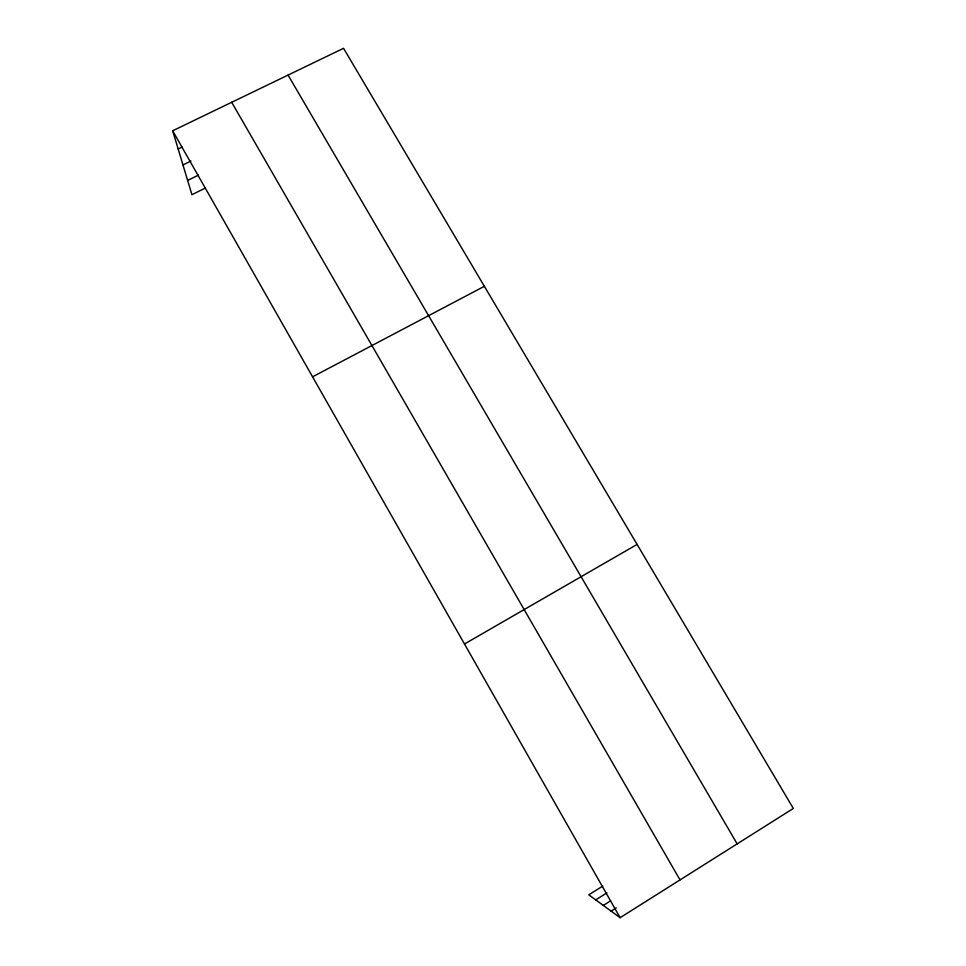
<?xml version="1.0" encoding="UTF-8"?>
<svg xmlns="http://www.w3.org/2000/svg" width="966" height="966" viewBox="0 0 966 966"><rect width="100%" height="100%" fill="white"/><g stroke="black" fill="none" stroke-linecap="round" stroke-linejoin="round"><path stroke-width="1.45" d="M611.128 911.143L616.199 907.955M602.784 886.076L588.777 894.818L620.112 917.7L793.327 808.457L343.546 48.3L172.673 130.784L191.932 194.685L205.118 188.189M603.303 905.432L610.681 900.795M595.72 899.889L606.962 892.85M464.489 644.008L637.089 544.413M312.573 376.825L484.377 286.298M187.633 180.437L198.477 175.124M182.96 164.92L190.93 161.032M178.155 148.981L182.067 147.086M288.061 75.082L737.155 843.886M231.695 102.287L680.016 879.917M172.673 130.784L620.112 917.7"/></g></svg>
